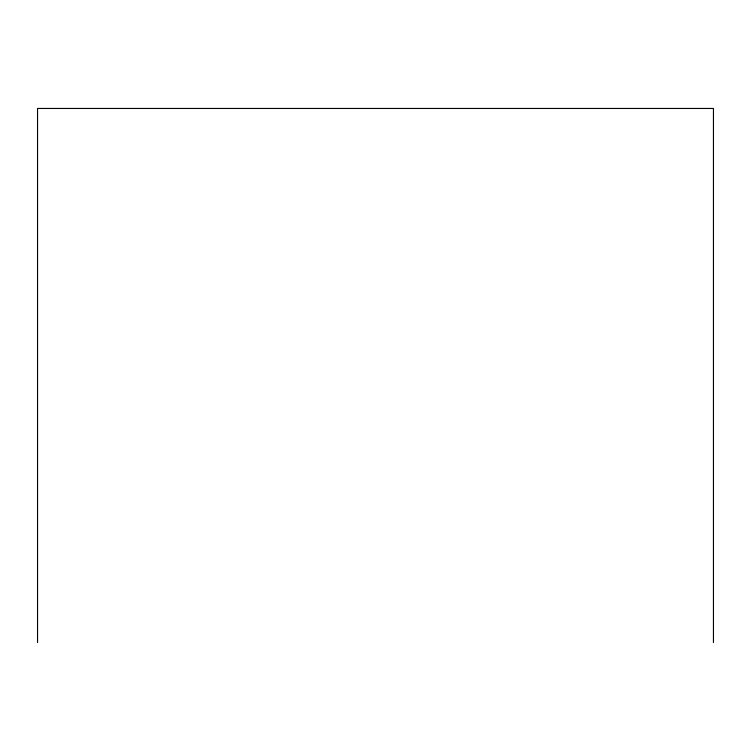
<?xml version="1.0" encoding="UTF-8"?>
<svg xmlns="http://www.w3.org/2000/svg" width="751" height="751" viewBox="0 0 751 751"><rect width="100%" height="100%" fill="white"/><g stroke="black" fill="none" stroke-linecap="round" stroke-linejoin="round"><path stroke-width="1.13" d="M713.45 642.546L713.45 108.454L37.55 108.454L37.55 642.546"/></g></svg>
